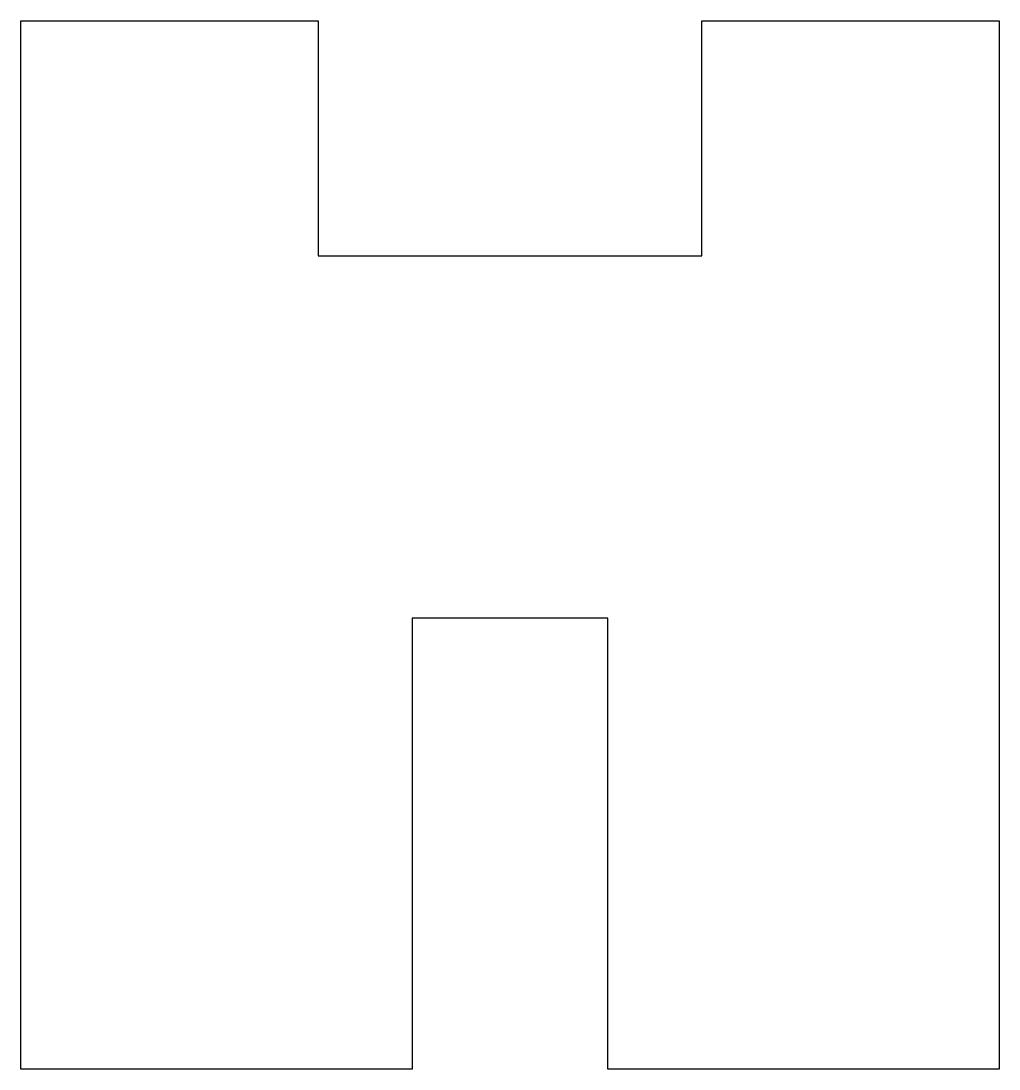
# Model space of a CAD drawing. Header units: millimetres. Extents: x -5.5 to 15.6, y -16.7 to 5.8.
import ezdxf

# ---------------------------------------------------------------- set-up
doc = ezdxf.new("R2010")
doc.units = ezdxf.units.MM
doc.layers.get('0').update_dxf_attribs({"linetype": 'CONTINUOUS'})

msp = doc.modelspace()

# ---------------------------------------------------------------- linework, layer by layer
msp.add_lwpolyline([(2.962, -16.684), (-5.45, -16.684), (-5.45, 5.832), (0.936, 5.832), (0.936, 0.785), (9.187, 0.785), (9.187, 5.832), (15.574, 5.832), (15.574, -16.684), (7.162, -16.684), (7.162, -7), (2.962, -7)], close=True)

doc.saveas('drawing.dxf')
